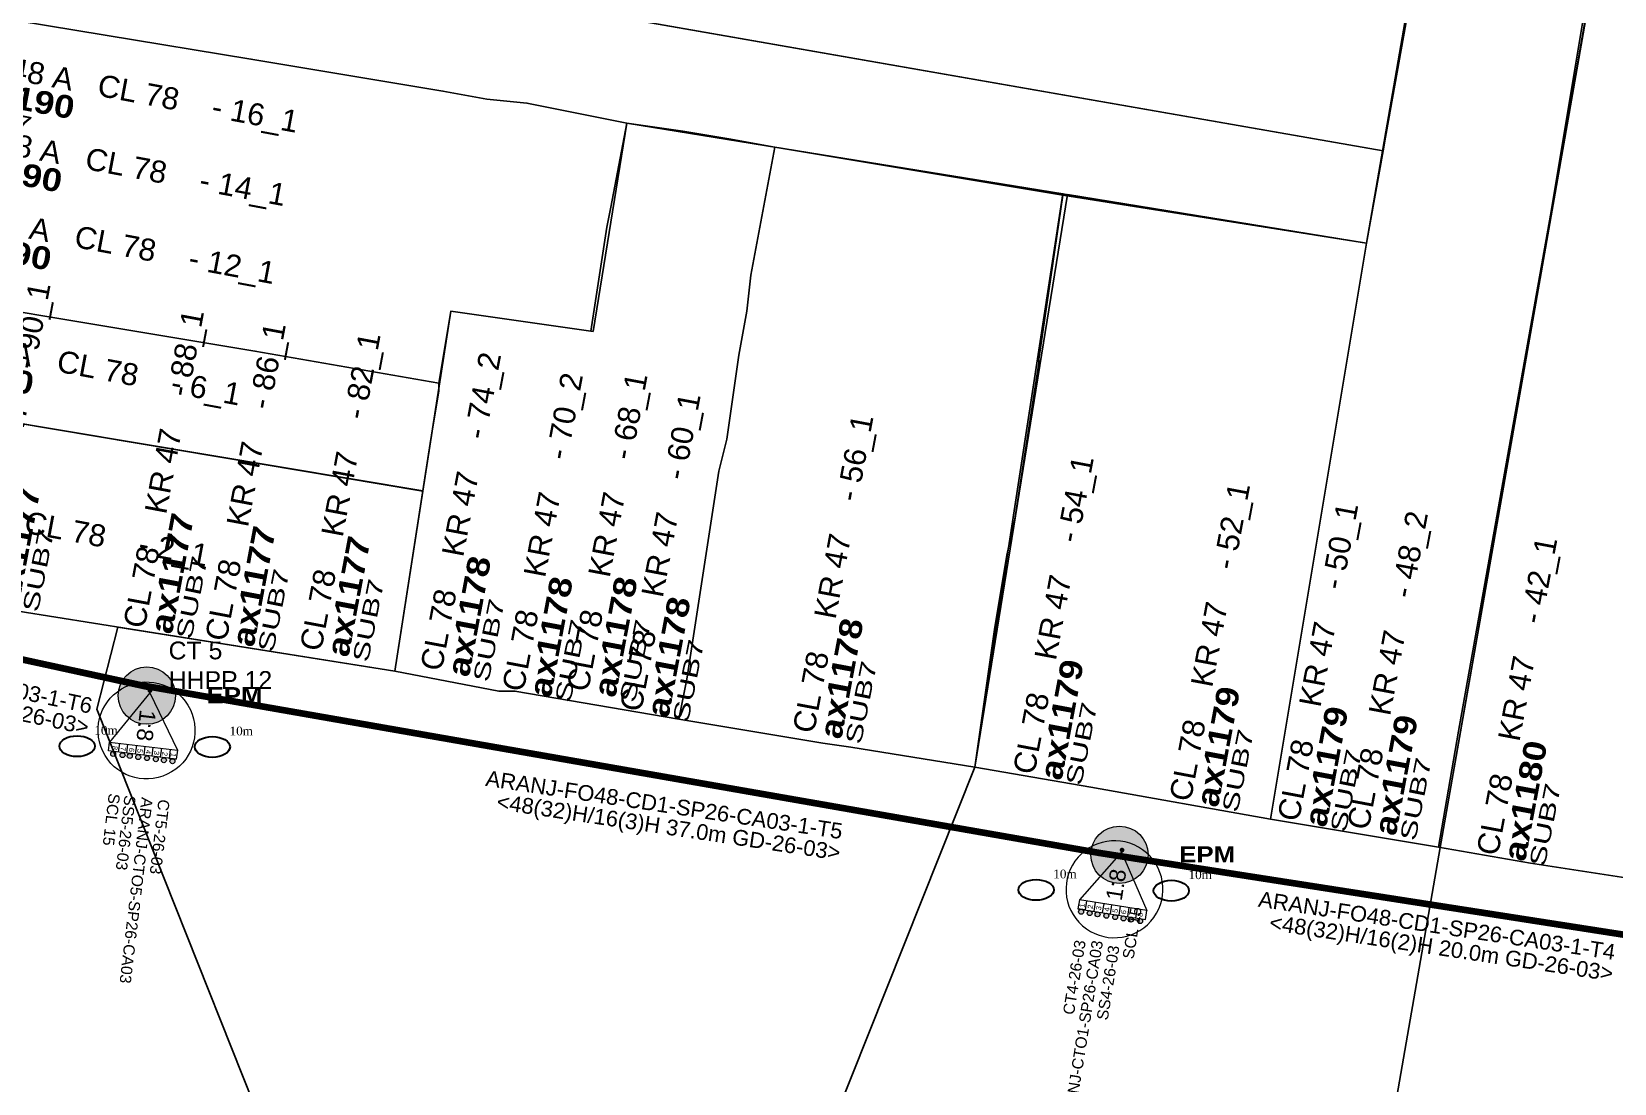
# Model space of a CAD drawing. Header units: inches. Extents: x -75.59 to -67.86, y 4.63 to 13.89.
# Drawn here: x -75.5570538 to -75.556658, y 6.27151 to 6.2717729 of the extents above; entities that cross this region are included whole.
import ezdxf
from ezdxf.enums import TextEntityAlignment as Align

# ---------------------------------------------------------------- set-up
doc = ezdxf.new("R2010")
doc.units = ezdxf.units.IN
doc.header["$MEASUREMENT"] = 0
doc.linetypes.add('DASHED', pattern=[0.75, 0.5, -0.25])
for name, color, linetype, lineweight in [('CB 24 H AER', 3, 'DASHED', 0), ('CB 48 H AER', 1, 'DASHED', 0), ('CTO POSTE', 10, 'Continuous', 0), ('POSTE EPM', 1, 'Continuous', 20)]:
    doc.layers.add(name, color=color, linetype=linetype, lineweight=lineweight)
for name, color, linetype in [('COBERTURA CTO', 30, 'Continuous'), ('MANZANAS', 250, 'Continuous'), ('MARQUILLA F.O 48', 1, 'Continuous'), ('MENSAJERO', 7, 'Continuous'), ('PLACA ZONA ABIERTA', 9, 'Continuous'), ('PREDIOS', 250, 'Continuous'), ('RESERVA F.O 48', 1, 'Continuous')]:
    doc.layers.add(name, color=color, linetype=linetype)
doc.styles.add('ARIAL', font='arial.ttf')
doc.styles.add('ARIAL_BLACK', font='')
doc.styles.add('BOOK', font='BOOKOS.TTF')
doc.styles.add('Legend', font='calibri.ttf')
doc.styles.get("Standard").update_dxf_attribs({"font": 'arial.ttf'})
doc.styles.add('TXT CTO Y SS', font='arial.ttf', dxfattribs={"height": 0.5})
doc.styles.get('ARIAL_BLACK').set_extended_font_data('Arial Black', bold=True)

# ---------------------------------------------------------------- blocks, each defined once
blk = doc.blocks.new('POSTE EPM')
at = {"layer": 'POSTE EPM'}
h = blk.add_hatch(color=256, dxfattribs=at)
h.dxf.hatch_style = 1
h.paths.add_polyline_path([(-0.717, -0.002, 1), (0.718, -0.002, 1)])
blk.add_circle((0.001, -0.002), 0.717, dxfattribs=at)
at = {"layer": 'POSTE EPM', "color": 251, "true_color": 0x545454, "insert": (1.494, 0.211), "char_height": 0.4045, "attachment_point": 1, "style": 'ARIAL_BLACK'}
blk.add_mtext_dynamic_manual_height_columns('EPM', width=1.33938, gutter_width=1, heights=[0], dxfattribs=at)
at = {"layer": 'POSTE EPM', "color": 251, "true_color": 0x545454, "style": 'ARIAL_BLACK'}
for tag, p in [('NO_POSTE', (1.457, 0.854)), ('ALTURA(m)', (1.496, 0.321))]:
    blk.add_attdef(tag, p, '', height=0.405, dxfattribs=at)
at = {"layer": 'POSTE EPM', "color": 251, "true_color": 0x545454, "flags": 1}
for tag, p in [('VANO', (1.489, -0.753)), ('PRIMARIA', (1.489, -1.185)), ('TRANSFORMADOR', (1.494, -1.577)), ('SECUNDARIA', (1.489, -1.97)), ('ILUMINARIA', (1.494, -2.363)), ('FIBRA_OPTICA', (1.489, -2.755)), ('TELEVISION', (1.489, -3.148)), ('DISTANCIA(m)', (1.489, -3.54)), ('TELEFONIA', (1.489, -3.947)), ('DIRECCION', (1.489, -4.34)), ('ATRIBUTO1', (1.489, -4.732)), ('ATRIBUTO2', (1.489, -5.125)), ('ATRIBUTO3', (1.489, -5.517))]:
    blk.add_attdef(tag, p, '', height=0.328, dxfattribs=at)
blk = doc.blocks.new('PLACAS ZONA ABIERTA')
at = {"style": 'Legend'}
blk.add_text('CL 82 KR 79 - 03_3', height=0.00001, rotation=318.53168, dxfattribs=at).set_placement((-0.373, -0.08))
blk.add_attdef('NOMBRE_PREDIO', (0, 1.268), '', height=1.033, dxfattribs=at)
blk.add_attdef('DIRECCION_HHPP', (0, 0), '', height=1)
at = {"color": 215, "true_color": 0xa953a0, "style": 'ARIAL_BLACK'}
blk.add_attdef('CTO_ASOCIADA', (-0.028, -1.264), '', height=1.033, dxfattribs=at)
at = {"color": 4, "width": 0.560951}
blk.add_attdef('SUBCLUSTER', text='', height=0.723, rotation=359.33187, dxfattribs=at).set_placement((-0.09, -2.181), (3.72, -2.226), align=Align.FIT)
at = {"color": 1, "flags": 1}
for tag, rotation, width, p, p2 in [('ATRIBUTO1', 359.56179, 0.571131, (4.312, -2.2), (7.55, -2.225)), ('ATRIBUTO3', 359.66103, 0.560841, (0.026, -3.108), (3.205, -3.127))]:
    blk.add_attdef(tag, text='', height=0.723, rotation=rotation, dxfattribs=dict(at, width=width)).set_placement(p, p2, align=Align.FIT)
at = {"color": 1, "width": 0.560951, "flags": 1}
blk.add_attdef('ATRIBUTO2', (7.891, -2.25), '', height=0.723, rotation=359.33187, dxfattribs=at)
blk = doc.blocks.new('*U496')
at = {"layer": 'CTO POSTE', "lineweight": 0}
h = blk.add_hatch(color=1, dxfattribs=at)
h.dxf.hatch_style = 1
edge = h.paths.add_edge_path()
edge.add_arc((0, 0.001), 0.0406, -88.0455, 271.9545)
h = blk.add_hatch(color=256, dxfattribs=at)
h.dxf.hatch_style = 1
edge = h.paths.add_edge_path()
edge.add_arc((0.572, -1.146), 0.0427, -88.0455, 271.9545)
edge = h.paths.add_edge_path()
edge.add_arc((0.423, -1.151), 0.0427, -88.0455, 271.9545)
edge = h.paths.add_edge_path()
edge.add_arc((0.284, -1.156), 0.0427, -88.0455, 271.9545)
edge = h.paths.add_edge_path()
edge.add_arc((0.13, -1.161), 0.0427, -88.0455, 271.9545)
edge = h.paths.add_edge_path()
edge.add_arc((-0.024, -1.166), 0.0427, -88.0455, 271.9545)
edge = h.paths.add_edge_path()
edge.add_arc((-0.171, -1.171), 0.0427, -88.0455, 271.9545)
edge = h.paths.add_edge_path()
edge.add_arc((-0.297, -1.175), 0.0427, -88.0455, 271.9545)
edge = h.paths.add_edge_path()
edge.add_arc((-0.46, -1.181), 0.0427, -88.0455, 271.9545)
at = {"layer": 'CTO POSTE', "color": 1, "lineweight": 0}
for p, q in [((0.004, -0.037), (-0.555, -0.985)), ((0.004, -0.037), (0.627, -0.945)), ((-0.555, -0.985), (0.627, -0.945)), ((-0.55, -1.141), (-0.555, -0.985)), ((-0.383, -0.979), (-0.378, -1.135)), ((-0.24, -0.974), (-0.235, -1.13)), ((-0.087, -0.969), (-0.082, -1.125)), ((0.062, -0.964), (0.067, -1.12)), ((0.202, -0.959), (0.207, -1.115)), ((0.348, -0.954), (0.353, -1.11)), ((0.504, -0.949), (0.509, -1.105)), ((0.627, -0.945), (0.632, -1.101)), ((0.632, -1.101), (-0.55, -1.141)), ((0.509, -1.105), (0.632, -1.101))]:
    blk.add_line(p, q, dxfattribs=at)
for centre in [(-0.461, -1.181), (-0.297, -1.175), (-0.171, -1.171), (-0.024, -1.166), (0.129, -1.161), (0.283, -1.156), (0.423, -1.151), (0.572, -1.146)]:
    blk.add_circle(centre, 0.0427, dxfattribs=at)
at = {"layer": 'CTO POSTE', "color": 2, "lineweight": 0, "true_color": 0xf1eb1f}
blk.add_ellipse((0.047, -0.689), major_axis=(0.694, 0.472), ratio=1, start_param=4.159629210123316, end_param=10.4428145173029, dxfattribs=at)
at = {"layer": 'CTO POSTE', "lineweight": 0, "attachment_point": 1, "rotation": 271.9545}
for s, width, heights, insert, char_height in [('1:8', 18.56063, [0], (0.159, -0.33), 0.2799), ('\\pxsm0.95;1\\P2\\P3\\P4\\P5\\P6\\P7\\P8', 27.14383, [118.292], (0.614, -1), 0.09172)]:
    blk.add_mtext_dynamic_manual_height_columns(s, width=width, gutter_width=10.755, heights=heights, dxfattribs=dict(at, insert=insert, char_height=char_height))
at = {"layer": 'CTO POSTE', "color": 5, "lineweight": 0, "style": 'TXT CTO Y SS', "flags": 1}
for tag, p in [('ATRIBUTO2', (-1.012, -1.913)), ('ATRIBUTO1', (-0.746, -1.903)), ('ATRIBUTO3', (-1.274, -1.922))]:
    blk.add_attdef(tag, p, '', height=0.195, rotation=272.0787, dxfattribs=at)
at = {"layer": 'CTO POSTE', "color": 5, "lineweight": 0, "style": 'TXT CTO Y SS'}
blk.add_attdef('SUBCLUSTER', (-0.43, -1.857), '', height=0.195, rotation=272.0787, dxfattribs=at)
at = {"layer": 'CTO POSTE', "lineweight": 0, "style": 'TXT CTO Y SS'}
for tag, p in [('SSNAME', (-0.156, -1.847)), ('OSPCTONAME', (0.14, -1.836)), ('NAMECTO', (0.435, -1.826))]:
    blk.add_attdef(tag, p, '', height=0.195, rotation=272.0787, dxfattribs=at)
blk = doc.blocks.new('*U494')
at = {"layer": 'CTO POSTE', "lineweight": 0}
h = blk.add_hatch(color=1, dxfattribs=at)
h.dxf.hatch_style = 1
edge = h.paths.add_edge_path()
edge.add_arc((0, 0.001), 0.0406, -90.1469, 269.8531, ccw=False)
h = blk.add_hatch(color=256, dxfattribs=at)
h.dxf.hatch_style = 1
edge = h.paths.add_edge_path()
edge.add_arc((-0.536, -1.163), 0.0427, -90.1469, 269.8531, ccw=False)
edge = h.paths.add_edge_path()
edge.add_arc((-0.386, -1.164), 0.0427, -90.1469, 269.8531, ccw=False)
edge = h.paths.add_edge_path()
edge.add_arc((-0.247, -1.164), 0.0427, -90.1469, 269.8531, ccw=False)
edge = h.paths.add_edge_path()
edge.add_arc((-0.093, -1.164), 0.0427, -90.1469, 269.8531, ccw=False)
edge = h.paths.add_edge_path()
edge.add_arc((0.061, -1.165), 0.0427, -90.1469, 269.8531, ccw=False)
edge = h.paths.add_edge_path()
edge.add_arc((0.208, -1.165), 0.0427, -90.1469, 269.8531, ccw=False)
edge = h.paths.add_edge_path()
edge.add_arc((0.334, -1.165), 0.0427, -90.1469, 269.8531, ccw=False)
edge = h.paths.add_edge_path()
edge.add_arc((0.497, -1.166), 0.0427, -90.1469, 269.8531, ccw=False)
at = {"layer": 'CTO POSTE', "color": 1, "lineweight": 0}
for p, q in [((-0.003, -0.038), (-0.597, -0.964)), ((-0.003, -0.038), (0.586, -0.967)), ((0.586, -0.967), (-0.597, -0.964)), ((-0.597, -0.964), (-0.597, -1.12)), ((-0.474, -0.964), (-0.474, -1.121)), ((-0.318, -0.965), (-0.318, -1.121)), ((-0.171, -0.965), (-0.172, -1.121)), ((-0.032, -0.965), (-0.032, -1.122)), ((0.118, -0.966), (0.117, -1.122)), ((0.271, -0.966), (0.27, -1.123)), ((0.414, -0.967), (0.413, -1.123)), ((0.585, -1.123), (0.586, -0.967)), ((-0.597, -1.12), (0.585, -1.123)), ((-0.474, -1.121), (-0.597, -1.12))]:
    blk.add_line(p, q, dxfattribs=at)
for centre in [(-0.536, -1.163), (-0.386, -1.164), (-0.247, -1.164), (-0.093, -1.164), (0.061, -1.165), (0.208, -1.165), (0.334, -1.165), (0.498, -1.166)]:
    blk.add_circle(centre, 0.0427, dxfattribs=at)
at = {"layer": 'CTO POSTE', "color": 2, "lineweight": 0, "true_color": 0xf1eb1f, "extrusion": (0, 0, -1)}
blk.add_ellipse((-0.025, -0.69), major_axis=(-0.708, 0.45), ratio=1, start_param=4.159629210123316, end_param=10.4428145173029, dxfattribs=at)
at = {"layer": 'CTO POSTE', "lineweight": 0, "attachment_point": 3, "rotation": 89.8531}
for s, width, heights, insert, char_height in [('1:8', 18.56063, [0], (-0.149, -0.335), 0.2799), ('\\pxsm0.95;1\\P2\\P3\\P4\\P5\\P6\\P7\\P8', 27.14383, [118.292], (-0.582, -1.018), 0.09172)]:
    blk.add_mtext_dynamic_manual_height_columns(s, width=width, gutter_width=10.755, heights=heights, dxfattribs=dict(at, insert=insert, char_height=char_height))
at = {"layer": 'CTO POSTE', "color": 5, "lineweight": 0, "style": 'TXT CTO Y SS'}
blk.add_attdef('SUBCLUSTER', (0.488, -1.843), '', height=0.195, rotation=89.7288, dxfattribs=at)
at = {"layer": 'CTO POSTE', "color": 5, "lineweight": 0, "style": 'TXT CTO Y SS', "flags": 1}
for tag, p in [('ATRIBUTO1', (0.806, -1.879)), ('ATRIBUTO2', (1.072, -1.88)), ('ATRIBUTO3', (1.334, -1.881))]:
    blk.add_attdef(tag, p, '', height=0.195, rotation=89.7288, dxfattribs=at)
at = {"layer": 'CTO POSTE', "lineweight": 0, "style": 'TXT CTO Y SS'}
for tag, p in [('NAMECTO', (-0.383, -2.954)), ('SSNAME', (0.209, -2.956)), ('OSPCTONAME', (-0.096, -4.852))]:
    blk.add_attdef(tag, p, '', height=0.195, rotation=89.7288, dxfattribs=at)
blk = doc.blocks.new('*U532')
at = {"layer": 'MARQUILLA F.O 48', "style": 'ARIAL', "oblique": 0}
for tag, p in [('IDENTIFICACIONCABLEFIBRA', (0.092, 0.545)), ('CAPACIDADFIBRA', (0.434, -0.492))]:
    blk.add_attdef(tag, text='', height=0.698, dxfattribs=at).set_placement(p, align=Align.MIDDLE)
blk = doc.blocks.new('*U539')
at = {"layer": 'RESERVA F.O 48', "linetype": 'ByBlock', "lineweight": 30}
blk.add_ellipse((0, 0), major_axis=(1.16, 0), ratio=0.587309, dxfattribs=at)
at = {"layer": 'RESERVA F.O 48', "lineweight": 0, "style": 'BOOK'}
blk.add_attdef('RESERVA', (1.13, 0.76), '', height=0.573, rotation=0.039, dxfattribs=at)
blk = doc.blocks.new('*U540')
at = {"layer": 'RESERVA F.O 48', "linetype": 'ByBlock', "lineweight": 30}
blk.add_ellipse((0, 0), major_axis=(1.16, 0), ratio=0.587309, dxfattribs=at)
at = {"layer": 'RESERVA F.O 48', "lineweight": 0, "style": 'BOOK'}
blk.add_attdef('RESERVA', (1.13, 0.76), '', height=0.573, rotation=0.039, dxfattribs=at)

msp = doc.modelspace()

# ---------------------------------------------------------------- linework, layer by layer
at = {"layer": 'CB 24 H AER', "ltscale": 1e-05, "const_width": 0.00000166}
msp.add_lwpolyline([(-75.55702391, 6.27160888), (-75.55733165, 6.27167599), (-75.55757882, 6.27172319)], dxfattribs=at)
at = {"layer": 'CB 48 H AER', "linetype": 'DASHED', "ltscale": 1e-05, "const_width": 0.00000166}
msp.add_lwpolyline([(-75.5559765, 6.27137178), (-75.55600244, 6.27132428), (-75.556465, 6.27140016), (-75.55643783, 6.27150379), (-75.55663247, 6.2715435), (-75.55678686, 6.27156756), (-75.55702621, 6.27160943), (-75.55712391, 6.27163054), (-75.55711142, 6.27169416), (-75.5570836, 6.27184948), (-75.55703168, 6.27211206), (-75.557, 6.27230289)], dxfattribs=at)
at = {"layer": 'COBERTURA CTO'}
for points in [[(-75.5573115, 6.2718535), (-75.557278, 6.272052), (-75.557252, 6.272048), (-75.557247, 6.272085), (-75.55716485, 6.2720626), (-75.55703741, 6.27199162), (-75.55668399, 6.27193108), (-75.55671587, 6.27174305), (-75.55707575, 6.27180599), (-75.55708414, 6.27180745), (-75.55717722, 6.27183204), (-75.5573115, 6.2718535)], [(-75.55715719, 6.2717079), (-75.55721377, 6.27144299), (-75.55721808, 6.27136109), (-75.557166, 6.271347), (-75.557074, 6.271331), (-75.55705615, 6.27138461), (-75.557054, 6.271398), (-75.55700318, 6.27138936), (-75.556987, 6.2714765), (-75.55703755, 6.27160347), (-75.55703226, 6.27162402), (-75.556963, 6.271613), (-75.556956, 6.271658), (-75.557099, 6.271682), (-75.55715719, 6.2717079)]]:
    msp.add_lwpolyline(points, dxfattribs=at)
for points in [[(-75.556871, 6.271456), (-75.556818, 6.271589), (-75.55679479, 6.27173213), (-75.55672, 6.27172), (-75.556683, 6.271933), (-75.55663907, 6.27192564), (-75.5567016, 6.27156893), (-75.5567255, 6.2714315), (-75.556761, 6.2711895), (-75.556826, 6.271201), (-75.55681125, 6.27128704), (-75.556883, 6.271299), (-75.556873, 6.271367), (-75.556886, 6.271369)], [(-75.5567255, 6.2714315), (-75.5567016, 6.27156893), (-75.556658, 6.271817), (-75.556596, 6.271805), (-75.556577, 6.271915), (-75.55650594, 6.27190333), (-75.556571, 6.271547), (-75.556571, 6.27141378), (-75.55657223, 6.27140596), (-75.556641, 6.2710505), (-75.556659, 6.271055), (-75.55664048, 6.27117024), (-75.556761, 6.2711895)], [(-75.55695601, 6.27165808), (-75.557099, 6.271682), (-75.55721539, 6.27173379), (-75.55732893, 6.27175189), (-75.5573115, 6.2718535), (-75.55717722, 6.27183204), (-75.55708414, 6.27180745), (-75.55671587, 6.27174305), (-75.55672, 6.27172), (-75.556905, 6.27175), (-75.55691345, 6.27169792), (-75.556949, 6.271703)], [(-75.556987, 6.2714765), (-75.55703755, 6.27160347), (-75.55703226, 6.27162402), (-75.556963, 6.271613), (-75.556949, 6.271703), (-75.55691345, 6.27169792), (-75.556905, 6.27175), (-75.55679595, 6.27173232), (-75.556818, 6.271589), (-75.556871, 6.271456), (-75.55688634, 6.27136906), (-75.55700318, 6.27138932)]]:
    msp.add_lwpolyline(points, close=True, dxfattribs=at)
at = {"layer": 'MANZANAS'}
msp.add_polyline3d([(-75.556355, 6.271511, 0), (-75.556392, 6.271518, 0), (-75.556425, 6.271523, 0), (-75.556481, 6.271532, 0), (-75.556518, 6.271538, 0), (-75.556571, 6.271547, 0), (-75.55664, 6.271559, 0), (-75.556679, 6.271565, 0), (-75.556702, 6.271569, 0), (-75.556744, 6.271576, 0), (-75.556789, 6.271584, 0), (-75.556818, 6.271589, 0), (-75.556849, 6.271594, 0), (-75.556856, 6.271595, 0), (-75.556892, 6.271601, 0), (-75.556933, 6.271608, 0), (-75.556936, 6.271608, 0), (-75.556937, 6.271608, 0), (-75.556963, 6.271613, 0), (-75.557095, 6.271634, 0)], dxfattribs=at)
at = {"layer": 'MENSAJERO', "const_width": 0.000000763}
msp.add_lwpolyline([(-75.55702391, 6.27160888), (-75.55733235, 6.27167624)], dxfattribs=at)
at = {"layer": 'PREDIOS'}
for points in [[(-75.556697, 6.271598, 0), (-75.556702, 6.271569, 0), (-75.556744, 6.271576, 0), (-75.55672, 6.27172, 0), (-75.556708, 6.271787, 0), (-75.5567, 6.271834, 0), (-75.556697, 6.271854, 0), (-75.556696, 6.271859, 0), (-75.556686, 6.271915, 0), (-75.556684, 6.271931, 0), (-75.556683, 6.271933, 0), (-75.556662, 6.271929, 0), (-75.556639, 6.271926, 0), (-75.556644, 6.271899, 0), (-75.556647, 6.27188, 0), (-75.556653, 6.271847, 0), (-75.556654, 6.271839, 0), (-75.556657, 6.271826, 0), (-75.556658, 6.271817, 0), (-75.556666, 6.271775, 0), (-75.556674, 6.271727, 0), (-75.556697, 6.271598, 0)], [(-75.556632, 6.271607, 0), (-75.55664, 6.271559, 0), (-75.556679, 6.271565, 0), (-75.556702, 6.271569, 0), (-75.556697, 6.271598, 0), (-75.556674, 6.271727, 0), (-75.556666, 6.271775, 0), (-75.556658, 6.271817, 0), (-75.556596, 6.271805, 0), (-75.556613, 6.271711, 0), (-75.556624, 6.271652, 0), (-75.556629, 6.271623, 0), (-75.556632, 6.271607, 0)], [(-75.55691, 6.271724, 0), (-75.556914, 6.271698, 0), (-75.556949, 6.271703, 0), (-75.556952, 6.271685, 0), (-75.556998, 6.271693, 0), (-75.55701, 6.271695, 0), (-75.55704, 6.2717, 0), (-75.557094, 6.271709, 0), (-75.557089, 6.271737, 0), (-75.557081, 6.27178, 0), (-75.557072, 6.271778, 0), (-75.556999, 6.271766, 0), (-75.556975, 6.271762, 0), (-75.556951, 6.271758, 0), (-75.55694, 6.271756, 0), (-75.55693, 6.271755, 0), (-75.556905, 6.27175, 0), (-75.556909, 6.271729, 0), (-75.55691, 6.271724, 0)], [(-75.556875, 6.271703, 0), (-75.556877, 6.271692, 0), (-75.55688, 6.271671, 0), (-75.556882, 6.271663, 0), (-75.55689, 6.271611, 0), (-75.556892, 6.271601, 0), (-75.556933, 6.271608, 0), (-75.556936, 6.271608, 0), (-75.556937, 6.271608, 0), (-75.556963, 6.271613, 0), (-75.556954, 6.271671, 0), (-75.556952, 6.271683, 0), (-75.556952, 6.271685, 0), (-75.556949, 6.271703, 0), (-75.556914, 6.271698, 0), (-75.55691, 6.271724, 0), (-75.556909, 6.271729, 0), (-75.556905, 6.27175, 0), (-75.556891, 6.271748, 0), (-75.556879, 6.271746, 0), (-75.556868, 6.271744, 0), (-75.556874, 6.271712, 0), (-75.556875, 6.271703, 0)], [(-75.556813, 6.271624, 0), (-75.556818, 6.271589, 0), (-75.556849, 6.271594, 0), (-75.556856, 6.271595, 0), (-75.556892, 6.271601, 0), (-75.55689, 6.271611, 0), (-75.556882, 6.271663, 0), (-75.55688, 6.271671, 0), (-75.556877, 6.271692, 0), (-75.556875, 6.271703, 0), (-75.556874, 6.271712, 0), (-75.556868, 6.271744, 0), (-75.556796, 6.271732, 0), (-75.556802, 6.271691, 0), (-75.556802, 6.27169, 0), (-75.556804, 6.271677, 0), (-75.556808, 6.271651, 0), (-75.55681, 6.271642, 0), (-75.556813, 6.271624, 0)], [(-75.55672, 6.27172, 0), (-75.556744, 6.271576, 0), (-75.556789, 6.271584, 0), (-75.556818, 6.271589, 0), (-75.556813, 6.271624, 0), (-75.55681, 6.271642, 0), (-75.556808, 6.271651, 0), (-75.556804, 6.271677, 0), (-75.556802, 6.27169, 0), (-75.556802, 6.271691, 0), (-75.556796, 6.271732, 0), (-75.55672, 6.27172, 0)], [(-75.556954, 6.271671, 0), (-75.556963, 6.271613, 0), (-75.557095, 6.271634, 0), (-75.557104, 6.271655, 0), (-75.557094, 6.271709, 0), (-75.55704, 6.2717, 0), (-75.55701, 6.271695, 0), (-75.556998, 6.271693, 0), (-75.556952, 6.271685, 0), (-75.556952, 6.271683, 0), (-75.556954, 6.271671, 0)]]:
    msp.add_polyline3d(points, close=True, dxfattribs=at)
msp.add_polyline3d([(-75.556708, 6.271787, 0), (-75.55672, 6.27172, 0), (-75.556796, 6.271732, 0), (-75.556868, 6.271744, 0), (-75.556879, 6.271746, 0), (-75.556891, 6.271748, 0), (-75.556905, 6.27175, 0), (-75.55693, 6.271755, 0), (-75.55694, 6.271756, 0), (-75.556951, 6.271758, 0), (-75.556975, 6.271762, 0), (-75.556999, 6.271766, 0), (-75.557072, 6.271778, 0)], dxfattribs=at)

# ---------------------------------------------------------------- block references
at = {"layer": 'CTO POSTE', "xscale": 1.444706489873691e-05, "yscale": 1.444706489873691e-05, "zscale": 1.444706489873691e-05, "rotation": 351.1430393450123}
for name, p, values in [('*U496', (-75.55702425, 6.27160811), {'OSPCTONAME': 'ARANJ-CTO5-SP26-CA03', 'NAMECTO': 'CT5-26-03', 'SSNAME': 'SS5-26-03', 'SUBCLUSTER': 'SCL 15'}), ('*U494', (-75.55678116, 6.27156827), {'OSPCTONAME': 'ARANJ-CTO1-SP26-CA03', 'NAMECTO': 'CT4-26-03', 'SSNAME': 'SS4-26-03', 'SUBCLUSTER': 'SCL 15'})]:
    msp.add_blockref(name, p, dxfattribs=at).add_auto_attribs(values)
at = {"layer": 'MARQUILLA F.O 48', "ltscale": 1e-05, "xscale": 5.620018180611498e-06, "yscale": 5.620018180611498e-06, "zscale": 5.620018180611498e-06}
for p, rotation, values in [((-75.55708399, 6.27161058), 348.2104805359496, {'IDENTIFICACIONCABLEFIBRA': 'ARANJ-FO48-CD1-SP26-CA03-1-T6', 'CAPACIDADFIBRA': '<48(32)H/16(3)H 16.0m GD-26-03>'}), ((-75.55689661, 6.27157666), 351.4774422159873, {'IDENTIFICACIONCABLEFIBRA': 'ARANJ-FO48-CD1-SP26-CA03-1-T5', 'CAPACIDADFIBRA': '<48(32)H/16(3)H 37.0m GD-26-03>'}), ((-75.55670338, 6.27154646), 351.4774422159873, {'IDENTIFICACIONCABLEFIBRA': 'ARANJ-FO48-CD1-SP26-CA03-1-T4', 'CAPACIDADFIBRA': '<48(32)H/16(2)H 20.0m GD-26-03>'})]:
    msp.add_blockref('*U532', p, dxfattribs=dict(at, rotation=rotation)).add_auto_attribs(values)
at = {"layer": 'PLACA ZONA ABIERTA'}
ref = msp.add_blockref('PLACAS ZONA ABIERTA', (-75.55707209, 6.27176331), dxfattribs=dict(at, xscale=5.5e-06, yscale=5.5e-06, zscale=5.5e-06, rotation=349.4187489159676))
ref.add_attrib('DIRECCION_HHPP', 'KR 48 A   CL 78    - 16_1', (-75.55707209, 6.27176331), dxfattribs={"layer": '0', "height": 0.0000055, "rotation": 349.4187})
ref.add_attrib('CTO_ASOCIADA', 'ax1190', (-75.55707352, 6.2717565), dxfattribs={"layer": '0', "color": 215, "true_color": 0xa953a0, "height": 0.000005682, "rotation": 349.4187, "style": 'ARIAL_BLACK'})
ref.add_attrib('SUBCLUSTER', 'SUB7', dxfattribs={"layer": '0', "color": 4, "height": 0.000003977, "rotation": 348.7506, "width": 1.443794}).set_placement((-75.55707479, 6.2717516), (-75.55705423, 6.27174752), align=Align.FIT)
ref = msp.add_blockref('PLACAS ZONA ABIERTA', (-75.55707517, 6.27174498), dxfattribs=dict(at, xscale=5.5e-06, yscale=5.5e-06, zscale=5.5e-06, rotation=349.4187489159676))
ref.add_attrib('DIRECCION_HHPP', 'KR 48 A   CL 78    - 14_1', (-75.55707517, 6.27174498), dxfattribs={"layer": '0', "height": 0.0000055, "rotation": 349.4187})
ref.add_attrib('CTO_ASOCIADA', 'ax1190', (-75.5570766, 6.27173817), dxfattribs={"layer": '0', "color": 215, "true_color": 0xa953a0, "height": 0.000005682, "rotation": 349.4187, "style": 'ARIAL_BLACK'})
ref.add_attrib('SUBCLUSTER', 'SUB7', dxfattribs={"layer": '0', "color": 4, "height": 0.000003977, "rotation": 348.7506, "width": 1.443794}).set_placement((-75.55707786, 6.27173327), (-75.5570573, 6.27172919), align=Align.FIT)
ref = msp.add_blockref('PLACAS ZONA ABIERTA', (-75.55707786, 6.27172548), dxfattribs=dict(at, xscale=5.5e-06, yscale=5.5e-06, zscale=5.5e-06, rotation=349.4187489159676))
ref.add_attrib('DIRECCION_HHPP', 'KR 48 A   CL 78    - 12_1', (-75.55707786, 6.27172548), dxfattribs={"layer": '0', "height": 0.0000055, "rotation": 349.4187})
ref.add_attrib('CTO_ASOCIADA', 'ax1190', (-75.55707929, 6.27171867), dxfattribs={"layer": '0', "color": 215, "true_color": 0xa953a0, "height": 0.000005682, "rotation": 349.4187, "style": 'ARIAL_BLACK'})
ref.add_attrib('SUBCLUSTER', 'SUB7', dxfattribs={"layer": '0', "color": 4, "height": 0.000003977, "rotation": 348.7506, "width": 1.443794}).set_placement((-75.55708055, 6.27171378), (-75.55706, 6.27170969), align=Align.FIT)
ref = msp.add_blockref('PLACAS ZONA ABIERTA', (-75.55706398, 6.27163027), dxfattribs=dict(at, xscale=5.499999999999999e-06, yscale=5.499999999999999e-06, zscale=5.499999999999999e-06, rotation=79.35618218))
ref.add_attrib('DIRECCION_HHPP', 'CL 78    KR 47    - 90_1', (-75.55706398, 6.27163027), dxfattribs={"layer": '0', "height": 0.0000055, "rotation": 79.3562})
ref.add_attrib('CTO_ASOCIADA', 'ax1177', (-75.55705718, 6.27162884), dxfattribs={"layer": '0', "color": 215, "true_color": 0xa953a0, "height": 0.000005682, "rotation": 79.3562, "style": 'ARIAL_BLACK'})
ref.add_attrib('SUBCLUSTER', 'SUB7', dxfattribs={"layer": '0', "color": 4, "height": 0.000003977, "rotation": 78.6881, "width": 1.443794}).set_placement((-75.55705228, 6.27162757), (-75.55704817, 6.27164812), align=Align.FIT)
ref = msp.add_blockref('PLACAS ZONA ABIERTA', (-75.55702559, 6.27162346), dxfattribs=dict(at, xscale=5.499999999999999e-06, yscale=5.499999999999999e-06, zscale=5.499999999999999e-06, rotation=79.35618218))
ref.add_attrib('DIRECCION_HHPP', 'CL 78    KR 47    - 88_1', (-75.55702559, 6.27162346), dxfattribs={"layer": '0', "height": 0.0000055, "rotation": 79.3562})
ref.add_attrib('CTO_ASOCIADA', 'ax1177', (-75.55701878, 6.27162203), dxfattribs={"layer": '0', "color": 215, "true_color": 0xa953a0, "height": 0.000005682, "rotation": 79.3562, "style": 'ARIAL_BLACK'})
ref.add_attrib('SUBCLUSTER', 'SUB7', dxfattribs={"layer": '0', "color": 4, "height": 0.000003977, "rotation": 78.6881, "width": 1.443794}).set_placement((-75.55701389, 6.27162076), (-75.55700977, 6.27164131), align=Align.FIT)
ref = msp.add_blockref('PLACAS ZONA ABIERTA', (-75.55708226, 6.27169435), dxfattribs=dict(at, xscale=5.5e-06, yscale=5.5e-06, zscale=5.5e-06, rotation=349.4187489159676))
ref.add_attrib('DIRECCION_HHPP', 'KR 48 A   CL 78    - 6_1', (-75.55708226, 6.27169435), dxfattribs={"layer": '0', "height": 0.0000055, "rotation": 349.4187})
ref.add_attrib('CTO_ASOCIADA', 'ax1190', (-75.55708369, 6.27168755), dxfattribs={"layer": '0', "color": 215, "true_color": 0xa953a0, "height": 0.000005682, "rotation": 349.4187, "style": 'ARIAL_BLACK'})
ref.add_attrib('SUBCLUSTER', 'SUB7', dxfattribs={"layer": '0', "color": 4, "height": 0.000003977, "rotation": 348.7506, "width": 1.443794}).set_placement((-75.55708495, 6.27168265), (-75.5570644, 6.27167856), align=Align.FIT)
ref = msp.add_blockref('PLACAS ZONA ABIERTA', (-75.55700513, 6.27162024), dxfattribs=dict(at, xscale=5.499999999999999e-06, yscale=5.499999999999999e-06, zscale=5.499999999999999e-06, rotation=79.35618218))
ref.add_attrib('DIRECCION_HHPP', 'CL 78    KR 47    - 86_1', (-75.55700513, 6.27162024), dxfattribs={"layer": '0', "height": 0.0000055, "rotation": 79.3562})
ref.add_attrib('CTO_ASOCIADA', 'ax1177', (-75.55699833, 6.2716188), dxfattribs={"layer": '0', "color": 215, "true_color": 0xa953a0, "height": 0.000005682, "rotation": 79.3562, "style": 'ARIAL_BLACK'})
ref.add_attrib('SUBCLUSTER', 'SUB7', dxfattribs={"layer": '0', "color": 4, "height": 0.000003977, "rotation": 78.6881, "width": 1.443794}).set_placement((-75.55699343, 6.27161753), (-75.55698932, 6.27163808), align=Align.FIT)
ref = msp.add_blockref('PLACAS ZONA ABIERTA', (-75.55698144, 6.27161773), dxfattribs=dict(at, xscale=5.499999999999999e-06, yscale=5.499999999999999e-06, zscale=5.499999999999999e-06, rotation=79.35618218))
ref.add_attrib('DIRECCION_HHPP', 'CL 78    KR 47    - 82_1', (-75.55698144, 6.27161773), dxfattribs={"layer": '0', "height": 0.0000055, "rotation": 79.3562})
ref.add_attrib('CTO_ASOCIADA', 'ax1177', (-75.55697464, 6.27161629), dxfattribs={"layer": '0', "color": 215, "true_color": 0xa953a0, "height": 0.000005682, "rotation": 79.3562, "style": 'ARIAL_BLACK'})
ref.add_attrib('SUBCLUSTER', 'SUB7', dxfattribs={"layer": '0', "color": 4, "height": 0.000003977, "rotation": 78.6881, "width": 1.443794}).set_placement((-75.55696974, 6.27161502), (-75.55696563, 6.27163557), align=Align.FIT)
ref = msp.add_blockref('PLACAS ZONA ABIERTA', (-75.5569513, 6.27161277), dxfattribs=dict(at, xscale=5.499999999999999e-06, yscale=5.499999999999999e-06, zscale=5.499999999999999e-06, rotation=79.35618218))
ref.add_attrib('DIRECCION_HHPP', 'CL 78    KR 47    - 74_2', (-75.5569513, 6.27161277), dxfattribs={"layer": '0', "height": 0.0000055, "rotation": 79.3562})
ref.add_attrib('CTO_ASOCIADA', 'ax1178', (-75.5569445, 6.27161133), dxfattribs={"layer": '0', "color": 215, "true_color": 0xa953a0, "height": 0.000005682, "rotation": 79.3562, "style": 'ARIAL_BLACK'})
ref.add_attrib('SUBCLUSTER', 'SUB7', dxfattribs={"layer": '0', "color": 4, "height": 0.000003977, "rotation": 78.6881, "width": 1.443794}).set_placement((-75.5569396, 6.27161007), (-75.55693549, 6.27163062), align=Align.FIT)
ref = msp.add_blockref('PLACAS ZONA ABIERTA', (-75.55693083, 6.27160763), dxfattribs=dict(at, xscale=5.499999999999999e-06, yscale=5.499999999999999e-06, zscale=5.499999999999999e-06, rotation=79.35618218))
ref.add_attrib('DIRECCION_HHPP', 'CL 78    KR 47    - 70_2', (-75.55693083, 6.27160763), dxfattribs={"layer": '0', "height": 0.0000055, "rotation": 79.3562})
ref.add_attrib('CTO_ASOCIADA', 'ax1178', (-75.55692403, 6.27160619), dxfattribs={"layer": '0', "color": 215, "true_color": 0xa953a0, "height": 0.000005682, "rotation": 79.3562, "style": 'ARIAL_BLACK'})
ref.add_attrib('SUBCLUSTER', 'SUB7', dxfattribs={"layer": '0', "color": 4, "height": 0.000003977, "rotation": 78.6881, "width": 1.443794}).set_placement((-75.55691913, 6.27160492), (-75.55691502, 6.27162547), align=Align.FIT)
ref = msp.add_blockref('PLACAS ZONA ABIERTA', (-75.55691468, 6.27160763), dxfattribs=dict(at, xscale=5.499999999999999e-06, yscale=5.499999999999999e-06, zscale=5.499999999999999e-06, rotation=79.35618218))
ref.add_attrib('DIRECCION_HHPP', 'CL 78    KR 47    - 68_1', (-75.55691468, 6.27160763), dxfattribs={"layer": '0', "height": 0.0000055, "rotation": 79.3562})
ref.add_attrib('CTO_ASOCIADA', 'ax1178', (-75.55690788, 6.27160619), dxfattribs={"layer": '0', "color": 215, "true_color": 0xa953a0, "height": 0.000005682, "rotation": 79.3562, "style": 'ARIAL_BLACK'})
ref.add_attrib('SUBCLUSTER', 'SUB7', dxfattribs={"layer": '0', "color": 4, "height": 0.000003977, "rotation": 78.6881, "width": 1.443794}).set_placement((-75.55690298, 6.27160492), (-75.55689887, 6.27162547), align=Align.FIT)
ref = msp.add_blockref('PLACAS ZONA ABIERTA', (-75.5569014, 6.27160261), dxfattribs=dict(at, xscale=5.499999999999999e-06, yscale=5.499999999999999e-06, zscale=5.499999999999999e-06, rotation=79.35618218))
ref.add_attrib('DIRECCION_HHPP', 'CL 78    KR 47    - 60_1', (-75.5569014, 6.27160261), dxfattribs={"layer": '0', "height": 0.0000055, "rotation": 79.3562})
ref.add_attrib('CTO_ASOCIADA', 'ax1178', (-75.5568946, 6.27160117), dxfattribs={"layer": '0', "color": 215, "true_color": 0xa953a0, "height": 0.000005682, "rotation": 79.3562, "style": 'ARIAL_BLACK'})
ref.add_attrib('SUBCLUSTER', 'SUB7', dxfattribs={"layer": '0', "color": 4, "height": 0.000003977, "rotation": 78.6881, "width": 1.443794}).set_placement((-75.5568897, 6.2715999), (-75.55688559, 6.27162045), align=Align.FIT)
ref = msp.add_blockref('PLACAS ZONA ABIERTA', (-75.55685819, 6.27159722), dxfattribs=dict(at, xscale=5.499999999999999e-06, yscale=5.499999999999999e-06, zscale=5.499999999999999e-06, rotation=79.35618218))
ref.add_attrib('DIRECCION_HHPP', 'CL 78    KR 47    - 56_1', (-75.55685819, 6.27159722), dxfattribs={"layer": '0', "height": 0.0000055, "rotation": 79.3562})
ref.add_attrib('CTO_ASOCIADA', 'ax1178', (-75.55685138, 6.27159578), dxfattribs={"layer": '0', "color": 215, "true_color": 0xa953a0, "height": 0.000005682, "rotation": 79.3562, "style": 'ARIAL_BLACK'})
ref.add_attrib('SUBCLUSTER', 'SUB7', dxfattribs={"layer": '0', "color": 4, "height": 0.000003977, "rotation": 78.6881, "width": 1.443794}).set_placement((-75.55684649, 6.27159451), (-75.55684238, 6.27161506), align=Align.FIT)
ref = msp.add_blockref('PLACAS ZONA ABIERTA', (-75.55680309, 6.27158692), dxfattribs=dict(at, xscale=5.499999999999999e-06, yscale=5.499999999999999e-06, zscale=5.499999999999999e-06, rotation=79.35618218))
ref.add_attrib('DIRECCION_HHPP', 'CL 78    KR 47    - 54_1', (-75.55680309, 6.27158692), dxfattribs={"layer": '0', "height": 0.0000055, "rotation": 79.3562})
ref.add_attrib('CTO_ASOCIADA', 'ax1179', (-75.55679629, 6.27158548), dxfattribs={"layer": '0', "color": 215, "true_color": 0xa953a0, "height": 0.000005682, "rotation": 79.3562, "style": 'ARIAL_BLACK'})
ref.add_attrib('SUBCLUSTER', 'SUB7', dxfattribs={"layer": '0', "color": 4, "height": 0.000003977, "rotation": 78.6881, "width": 1.443794}).set_placement((-75.55679139, 6.27158421), (-75.55678728, 6.27160476), align=Align.FIT)
ref = msp.add_blockref('PLACAS ZONA ABIERTA', (-75.55709039, 6.27165407), dxfattribs=dict(at, xscale=5.5e-06, yscale=5.5e-06, zscale=5.5e-06, rotation=349.4187489159676))
ref.add_attrib('DIRECCION_HHPP', 'KR 48 A   CL 78    - 2_1', (-75.55709039, 6.27165407), dxfattribs={"layer": '0', "height": 0.0000055, "rotation": 349.4187})
ref.add_attrib('CTO_ASOCIADA', 'ax1177', (-75.55709182, 6.27164726), dxfattribs={"layer": '0', "color": 215, "true_color": 0xa953a0, "height": 0.000005682, "rotation": 349.4187, "style": 'ARIAL_BLACK'})
ref.add_attrib('SUBCLUSTER', 'SUB7', dxfattribs={"layer": '0', "color": 4, "height": 0.000003977, "rotation": 348.7506, "width": 1.443794}).set_placement((-75.55709308, 6.27164237), (-75.55707253, 6.27163828), align=Align.FIT)
ref = msp.add_blockref('PLACAS ZONA ABIERTA', (-75.55676399, 6.27158017), dxfattribs=dict(at, xscale=5.499999999999999e-06, yscale=5.499999999999999e-06, zscale=5.499999999999999e-06, rotation=79.35618218))
ref.add_attrib('DIRECCION_HHPP', 'CL 78    KR 47    - 52_1', (-75.55676399, 6.27158017), dxfattribs={"layer": '0', "height": 0.0000055, "rotation": 79.3562})
ref.add_attrib('CTO_ASOCIADA', 'ax1179', (-75.55675719, 6.27157873), dxfattribs={"layer": '0', "color": 215, "true_color": 0xa953a0, "height": 0.000005682, "rotation": 79.3562, "style": 'ARIAL_BLACK'})
ref.add_attrib('SUBCLUSTER', 'SUB7', dxfattribs={"layer": '0', "color": 4, "height": 0.000003977, "rotation": 78.6881, "width": 1.443794}).set_placement((-75.55675229, 6.27157747), (-75.55674818, 6.27159802), align=Align.FIT)
ref = msp.add_blockref('PLACAS ZONA ABIERTA', (-75.55673694, 6.2715752), dxfattribs=dict(at, xscale=5.499999999999999e-06, yscale=5.499999999999999e-06, zscale=5.499999999999999e-06, rotation=79.35618218))
ref.add_attrib('DIRECCION_HHPP', 'CL 78    KR 47    - 50_1', (-75.55673694, 6.2715752), dxfattribs={"layer": '0', "height": 0.0000055, "rotation": 79.3562})
ref.add_attrib('CTO_ASOCIADA', 'ax1179', (-75.55673014, 6.27157376), dxfattribs={"layer": '0', "color": 215, "true_color": 0xa953a0, "height": 0.000005682, "rotation": 79.3562, "style": 'ARIAL_BLACK'})
ref.add_attrib('SUBCLUSTER', 'SUB7', dxfattribs={"layer": '0', "color": 4, "height": 0.000003977, "rotation": 78.6881, "width": 1.443794}).set_placement((-75.55672524, 6.27157249), (-75.55672113, 6.27159304), align=Align.FIT)
ref = msp.add_blockref('PLACAS ZONA ABIERTA', (-75.55671952, 6.27157307), dxfattribs=dict(at, xscale=5.499999999999999e-06, yscale=5.499999999999999e-06, zscale=5.499999999999999e-06, rotation=79.35618218))
ref.add_attrib('DIRECCION_HHPP', 'CL 78    KR 47    - 48_2', (-75.55671952, 6.27157307), dxfattribs={"layer": '0', "height": 0.0000055, "rotation": 79.3562})
ref.add_attrib('CTO_ASOCIADA', 'ax1179', (-75.55671272, 6.27157163), dxfattribs={"layer": '0', "color": 215, "true_color": 0xa953a0, "height": 0.000005682, "rotation": 79.3562, "style": 'ARIAL_BLACK'})
ref.add_attrib('SUBCLUSTER', 'SUB7', dxfattribs={"layer": '0', "color": 4, "height": 0.000003977, "rotation": 78.6881, "width": 1.443794}).set_placement((-75.55670782, 6.27157036), (-75.55670371, 6.27159091), align=Align.FIT)
ref = msp.add_blockref('PLACAS ZONA ABIERTA', (-75.55668717, 6.27156664), dxfattribs=dict(at, xscale=5.499999999999999e-06, yscale=5.499999999999999e-06, zscale=5.499999999999999e-06, rotation=79.35618218))
ref.add_attrib('DIRECCION_HHPP', 'CL 78    KR 47    - 42_1', (-75.55668717, 6.27156664), dxfattribs={"layer": '0', "height": 0.0000055, "rotation": 79.3562})
ref.add_attrib('CTO_ASOCIADA', 'ax1180', (-75.55668037, 6.2715652), dxfattribs={"layer": '0', "color": 215, "true_color": 0xa953a0, "height": 0.000005682, "rotation": 79.3562, "style": 'ARIAL_BLACK'})
ref.add_attrib('SUBCLUSTER', 'SUB7', dxfattribs={"layer": '0', "color": 4, "height": 0.000003977, "rotation": 78.6881, "width": 1.443794}).set_placement((-75.55667547, 6.27156394), (-75.55667136, 6.27158449), align=Align.FIT)
at = {"layer": 'POSTE EPM', "xscale": 1.000000000295132e-05, "yscale": 1.000000000295132e-05, "zscale": 1.000000000295132e-05}
for p in [(-75.55702506, 6.2716069), (-75.55678182, 6.27156712)]:
    msp.add_blockref('POSTE EPM', p, dxfattribs=at)
at = {"layer": 'RESERVA F.O 48', "xscale": 3.81e-06, "yscale": 3.81e-06, "zscale": 3.81e-06}
for name, p in [('*U539', (-75.55704247, 6.27159424)), ('*U540', (-75.55700865, 6.27159405)), ('*U539', (-75.55680266, 6.27155831)), ('*U540', (-75.55676884, 6.27155812))]:
    msp.add_blockref(name, p, dxfattribs=at).add_auto_attribs({'RESERVA': '10m'})

# ---------------------------------------------------------------- texts
at = {"layer": 'COBERTURA CTO', "insert": (-75.5570196, 6.27162039), "char_height": 0.0000044482, "attachment_point": 1, "rotation": 0.0928}
msp.add_mtext_dynamic_manual_height_columns('\\pxt1;CT 5\\P\\ptz;HHPP 12', width=0.0000426302, gutter_width=0.00002224, heights=[0.00003005], dxfattribs=at)

doc.saveas('drawing.dxf')
